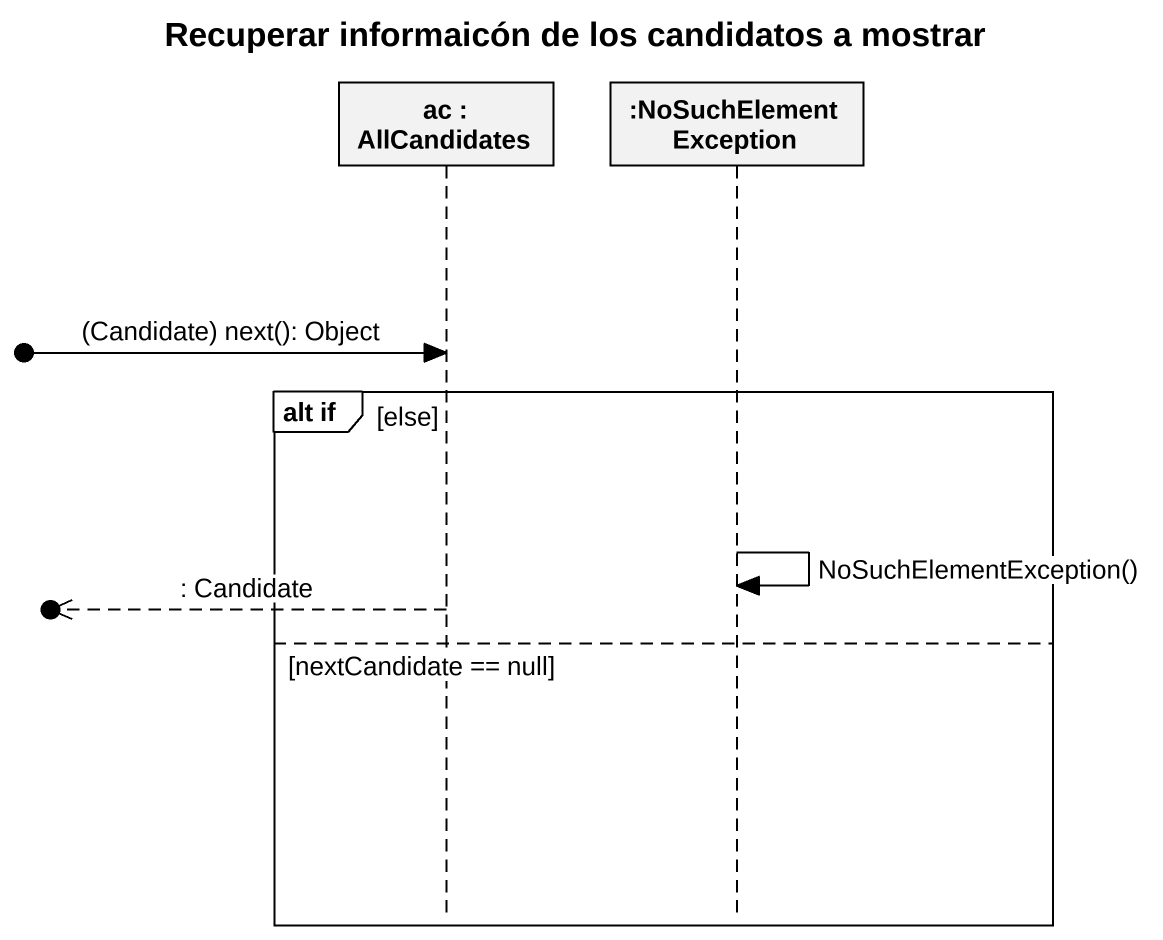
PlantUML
@startuml
title Recuperar informaicón de los candidatos a mostrar
hide footbox
participant "ac : AllCandidates" as ac
participant ":NoSuchElementException" as NoSuchElementException

[o-> ac : (Candidate) next(): Object
group alt if [else]
  NoSuchElementException -> NoSuchElementException : NoSuchElementException()
  [o<<-- ac : : Candidate
else nextCandidate == null
end
@enduml
